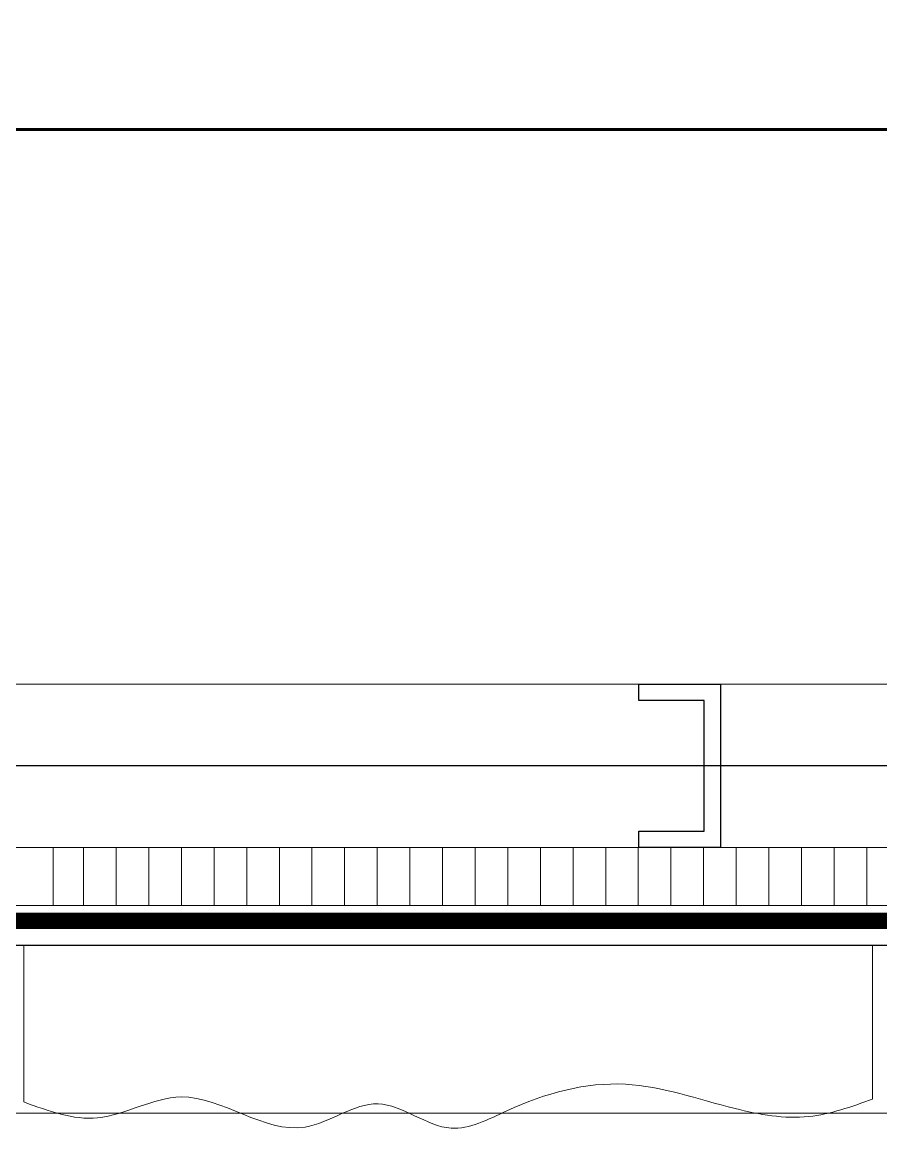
# Model space of a CAD drawing. Header units: centimetres. Extents: x -20963 to 233486, y -95276 to 159172.
# Drawn here: x 106955.62 to 106981.93, y 31717.46 to 31751.53 of the extents above; entities that cross this region are included whole.
import ezdxf

# ---------------------------------------------------------------- set-up
doc = ezdxf.new("R2010")
doc.units = ezdxf.units.CM
doc.header["$LTSCALE"] = 10
doc.header["$MEASUREMENT"] = 0
doc.linetypes.add('006 plans$0$$0$$0$DASHED2', pattern=[0.375, 0.25, -0.125])
doc.linetypes.add('DASHDOT2', pattern=[0.5, 0.25, -0.125, 0, -0.125])
for name, color, linetype in [('006 plans$0$$glazing$0$$WALL SECTION$0$External Wall Details$0$A-DETL-INSL', 8, 'Continuous'), ('006 plans$0$$glazing$0$isocab panels', 5, 'Continuous'), ('A-MA-DEMISE LINE', 10, 'DASHDOT2'), ('LP-DIMENSION_INT_100', 51, 'Continuous')]:
    doc.layers.add(name, color=color, linetype=linetype)
doc.layers.add('006 plans$0$A-DOOR', color=5, linetype='Continuous', lineweight=13)
doc.layers.add('006 plans$0$A-WALL-INSUL', color=4, linetype='Continuous', lineweight=60)
doc.linetypes.add('006 plans$0$$glazing$0$$WALL SECTION$0$External Wall Details$0$BATTING', pattern='A,0.00254,-2.54,[134,ltypeshp.shx,S=2.54,R=0,X=-2.54,Y=0],-5.08,[134,ltypeshp.shx,S=2.54,R=180,X=2.54,Y=0],-2.54', length=10.16254)

# ---------------------------------------------------------------- blocks, each defined once
blk = doc.blocks.new('gfgf')
at = {"layer": '006 plans$0$$glazing$0$$WALL SECTION$0$External Wall Details$0$A-DETL-INSL', "linetype": '006 plans$0$$glazing$0$$WALL SECTION$0$External Wall Details$0$BATTING', "ltscale": 2.5}
blk.add_lwpolyline([(406397.39, 246395.18), (406851.39, 246395.18), (406851.39, 244604.99), (405559.35, 244604.99), (405559.35, 244855), (405453.74, 244855)], dxfattribs=at)
at = {"layer": '006 plans$0$$glazing$0$isocab panels'}
blk.add_line((405502.59, 244549.96), (406906.43, 244549.96), dxfattribs=at)
blk.add_lwpolyline([(405810.67, 244625.03), (405810.67, 244630.03), (405835.67, 244630.03), (405835.67, 244579.96), (405810.67, 244579.96), (405810.67, 244584.96), (405830.67, 244584.96), (405830.67, 244625.03), (405810.67, 244625.03)], dxfattribs=at)
at = {"layer": '006 plans$0$A-DOOR'}
for p, q in [((405584.38, 244630.03), (406457.05, 244630.03)), ((406457.05, 244579.96), (405534.31, 244579.96)), ((405631.17, 244579.96), (405631.17, 244562.16)), ((405640.48, 244579.96), (405640.48, 244562.16)), ((405650.48, 244579.96), (405650.48, 244562.16)), ((405660.48, 244579.96), (405660.48, 244562.16)), ((405670.48, 244579.96), (405670.48, 244562.16)), ((405680.48, 244579.96), (405680.48, 244562.16)), ((405690.48, 244579.96), (405690.48, 244562.16)), ((405700.48, 244579.96), (405700.48, 244562.16)), ((405710.48, 244579.96), (405710.48, 244562.16)), ((405720.48, 244579.96), (405720.48, 244562.16)), ((405730.48, 244579.96), (405730.48, 244562.16)), ((405740.48, 244579.96), (405740.48, 244562.16)), ((405750.48, 244579.96), (405750.48, 244562.16)), ((405760.48, 244579.96), (405760.48, 244562.16)), ((405770.48, 244579.96), (405770.48, 244562.16)), ((405780.48, 244579.96), (405780.48, 244562.16)), ((405790.48, 244579.96), (405790.48, 244562.16)), ((405800.48, 244579.96), (405800.48, 244562.16)), ((405810.48, 244579.96), (405810.48, 244562.16)), ((405820.48, 244579.96), (405820.48, 244562.16)), ((405830.48, 244579.96), (405830.48, 244562.16)), ((405840.48, 244579.96), (405840.48, 244562.16)), ((405850.48, 244579.96), (405850.48, 244562.16)), ((405860.48, 244579.96), (405860.48, 244562.16)), ((405870.48, 244579.96), (405870.48, 244562.16)), ((405880.48, 244579.96), (405880.48, 244562.16)), ((405622.21, 244549.96), (405622.21, 244501.94)), ((405882.28, 244549.96), (405882.28, 244502.85))]:
    blk.add_line(p, q, dxfattribs=at)
for points in [[(406397.39, 246500), (406954.03, 246500), (406950.01, 244498.52), (405451.05, 244498.52), (405451.04, 244799.96), (391452.27, 244800)], [(405428.16, 244814.96), (405519.31, 244814.96), (405519.31, 244562.16), (406457.05, 244562.16)]]:
    blk.add_lwpolyline(points, dxfattribs=at)
at = {"layer": '006 plans$0$A-DOOR', "linetype": '006 plans$0$$0$$0$DASHED2', "ltscale": 100, "const_width": 5}
blk.add_lwpolyline([(405432.22, 244807.46), (405510.09, 244807.46), (405510.09, 244557.46), (406457.05, 244557.46)], dxfattribs=at)
at = {"layer": '006 plans$0$A-DOOR'}
blk.add_open_spline([(405882.28, 244502.85), (405875.81, 244500.5), (405862.11, 244495.52), (405836.04, 244500.1), (405805.75, 244511.13), (405776.23, 244503.09), (405751.28, 244489.39), (405730.77, 244507.74), (405703.5, 244485.31), (405674.39, 244511.4), (405645.9, 244493.17), (405629.75, 244499.15), (405622.21, 244501.94)], degree=3, knots=[0, 0, 0, 0, 20.30632, 43.018449, 77.431366, 114.708327, 132.567863, 156.151433, 179.627562, 218.734006, 245.092533, 268.176157, 268.176157, 268.176157, 268.176157], dxfattribs=at)
at = {"layer": '006 plans$0$A-WALL-INSUL'}
blk.add_line((405429.15, 244799.96), (406697.35, 244799.96), dxfattribs=at)
blk = doc.blocks.new('PLAN')
at = {"layer": 'A-MA-DEMISE LINE', "color": 4, "xscale": 0.1, "yscale": 0.1, "zscale": 0.1}
blk.add_blockref('gfgf', (62317.381, 7268.244, 0), dxfattribs=at)

msp = doc.modelspace()

# ---------------------------------------------------------------- block references
at = {"layer": 'LP-DIMENSION_INT_100', "color": 2}
msp.add_blockref('PLAN', (4076.067, 0), dxfattribs=at)

doc.saveas('drawing.dxf')
